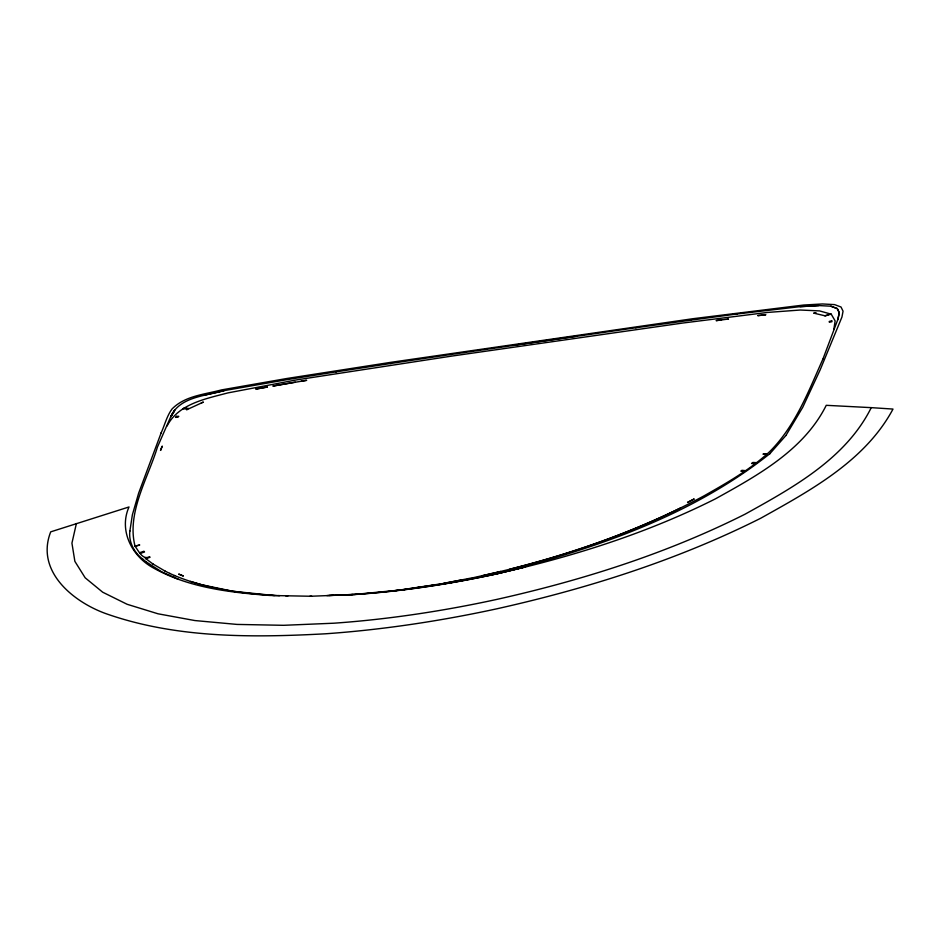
<?xml version="1.0" encoding="UTF-8"?>
<svg xmlns="http://www.w3.org/2000/svg" width="940" height="940" viewBox="0 0 940 940"><rect width="100%" height="100%" fill="white"/><g stroke="black" fill="none" stroke-linecap="round" stroke-linejoin="round"><path stroke-width="1.41" d="M328.906 595.466L354.827 594.409A397.103 144.243 -13.7 0 0 497.389 573.659L525.625 566.808L497.389 573.729A387.491 140.753 -13.7 0 1 354.732 594.527L310.776 596.254L277.077 595.607C242.226 593.61 206.882 589.016 174.441 575.515M129.861 531.182L132.375 514.791L138.638 493.171L161.245 432.623M822.958 358.974L838.139 318.695M837.658 319.882L839.303 312.738L837.293 308.59L830.901 306.205L818.893 305.571L799.74 306.675L736.678 314.042M76.387 523.533L71.933 543.144L74.871 561.356L85.176 577.806L102.683 592.2L127.112 604.279L158.026 613.797L194.874 620.553L236.998 624.418L283.61 625.311L333.829 623.208A458.708 166.627 -13.7 0 0 496.355 599.509C582.048 580.344 666.46 553.66 745.079 514.18C792.984 487.566 845.824 458.685 871.251 407.643L893 409.065C865.2 460.988 810.339 490.48 760.754 518.222C677.364 560.099 587.841 588.452 496.954 608.779A484.64 176.05 -13.7 0 1 325.228 633.807C251.92 637.72 176.144 638.354 106.02 613.679C72.991 601.823 35.297 571.038 50.713 531.852L129.003 506.966C118.793 529.96 131.306 555.282 152.069 567.208C187.765 587.664 229.572 592.47 269.886 595.466L276.583 595.584M833.851 329.317L835.131 320.904L831.242 314.195L819.551 310.905L800.281 310.024L767.451 312.444L682.981 323.007L452.022 356.048L296.182 379.948L227.88 392.908C205.942 398.748 178.506 403.789 167.073 425.961M170.633 417.125L174.605 410.627L170.845 416.585C179.599 396.704 205.825 395.916 223.885 390.676L224.343 390.605M425.115 586.466L401.204 589.956L354.827 594.409L336.391 595.185M838.104 318.825L839.244 312.856L837.293 308.59M161.128 432.905C164.782 424.962 166.733 416.185 171.985 409.041C184.804 395.822 204.626 394.459 221.488 389.912L286.759 378.514L390.511 362.382L692.968 318.707L803.747 305.03L822.441 303.961L834.567 304.607L841.03 307.016L843.051 311.199L841.946 317.038L820.115 369.961L802.701 407.373L785.969 435.396M822.9 359.115C808.388 391.534 795.357 426.09 769.695 451.611C750.461 469.46 727.395 482.572 704.695 495.486C643.395 528.762 577.09 552.168 509.574 569.264M397.397 590.32L395.54 590.496M174.852 409.723L171.021 416.079L157.415 447.146C147.98 478.343 126.43 512.758 135.054 546.199M785.875 435.549L769.801 453.773M352.582 594.503L351.595 594.538M326.873 595.584L333.782 595.29M770.13 453.468C690.336 516.929 591.002 550.276 493.171 574.434M277.535 595.619L279.674 595.654M285.584 595.772L288.051 595.819M744.045 471.633L740.826 471.105L741.977 470.305L745.455 470.658M815.321 313.337L816.143 312.856L813.664 313.114L825.496 315.922L830.537 313.713M830.854 306.228L837.258 308.626M680.454 508.035L675.249 510.573M668.469 513.78L674.685 510.843M201.36 402.849L203.404 402.085L186.567 409.805L187.471 409.088L182.713 408.747M668.269 513.91C614.278 539.055 557.467 557.996 499.539 571.72M188.693 408.489L183.923 407.984M145.265 558.16L145.9 558.724L150.095 557.232L149.483 556.68C142.833 560.616 138.38 550.629 135.054 546.211M140.213 553.448L144.525 551.991L143.914 551.24L139.578 552.744M831.242 314.195L824.744 315.758M818.893 305.571L800.058 306.663M135.125 546.328L139.731 544.989L135.008 546.081M190.468 581.437L200.749 584.469M500.585 571.473L481.762 575.879M472.139 577.853L443.562 583.458L400.769 589.897M497.389 573.659C572.53 556.68 646.614 533.473 715.563 498.776C757.593 475.417 803.935 450.096 826.248 405.316L871.251 407.643M500.327 571.626L472.632 577.841M204.05 395.223L224.578 390.535L289.203 379.278M497.401 573.623L449.038 582.976L415.786 587.829M462.057 579.898L443.316 583.399M295.266 382.145L272.858 386.07L306.687 380.324L301.176 381.194M429.31 585.855L434.832 584.962M288.521 379.396L336.356 371.829M335.674 371.935L391.252 363.416M390.558 363.51L451.282 354.415M451 354.474L636.168 327.707M400.44 589.944L397.926 590.261M513.17 345.309L575.938 336.262M635.71 327.79L690.712 320.176M721.591 319.894L716.116 320.634L728.477 319.024L727.419 319.142M690.03 320.27L737.36 313.96M400.698 590.003L402.25 589.803M309.93 596.242L311.657 596.219M767.346 453.891L762.963 454.126L766.993 454.208M274.433 595.561L232.65 591.248L200.831 584.562M755.173 463.796L751.565 463.49L752.905 462.457L756.677 462.656M178.576 579.369L161.574 571.755L145.9 561.721M169.682 573.388L174.793 575.668M165.146 571.156L170.022 573.541M165.464 571.32L152.844 563.918M153.114 564.106L145.9 558.724M142.586 558.995L146.158 561.92M142.821 559.194C134.162 552.556 128.486 542.098 129.873 530.924M255.997 389.043L267.371 387.045L255.997 389.043M162.162 446.3L160.552 450.378L162.162 446.3M765.689 314.736L757.769 315.64L765.665 314.782M176.52 416.326L175.533 417.384L177.918 417.231L178.764 416.314L176.52 416.326M693.955 499.058L687.539 502.43L694.037 499.058M831.724 320.798L829.198 321.48L829.374 322.255L831.923 321.691L831.724 320.798M178.87 574.152L183.206 575.962L178.87 574.152"/></g></svg>
